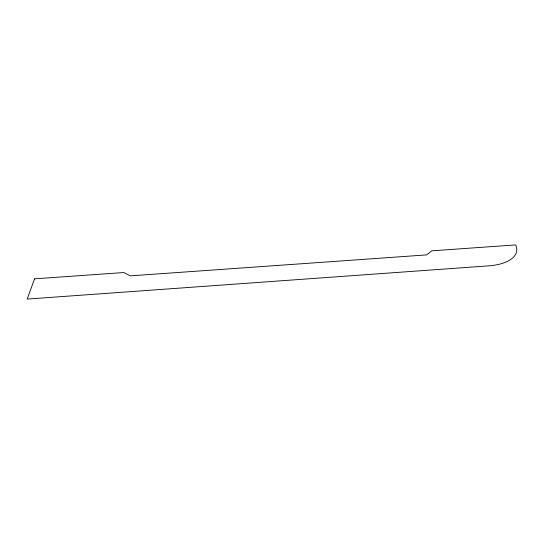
<?xml version="1.0" encoding="UTF-8"?>
<svg xmlns="http://www.w3.org/2000/svg" width="544" height="544" viewBox="0 0 544 544"><rect width="100%" height="100%" fill="white"/><g stroke="black" fill="none" stroke-linecap="round" stroke-linejoin="round"><path stroke-width="0.82" d="M34.544 278.834L27.2 299.084L487.567 265.928A40.276 19.285 6.1 0 0 515.617 244.916L431.759 250.832L426.625 254.891L130.356 275.862L123.733 272.544L34.544 278.834"/></g></svg>
